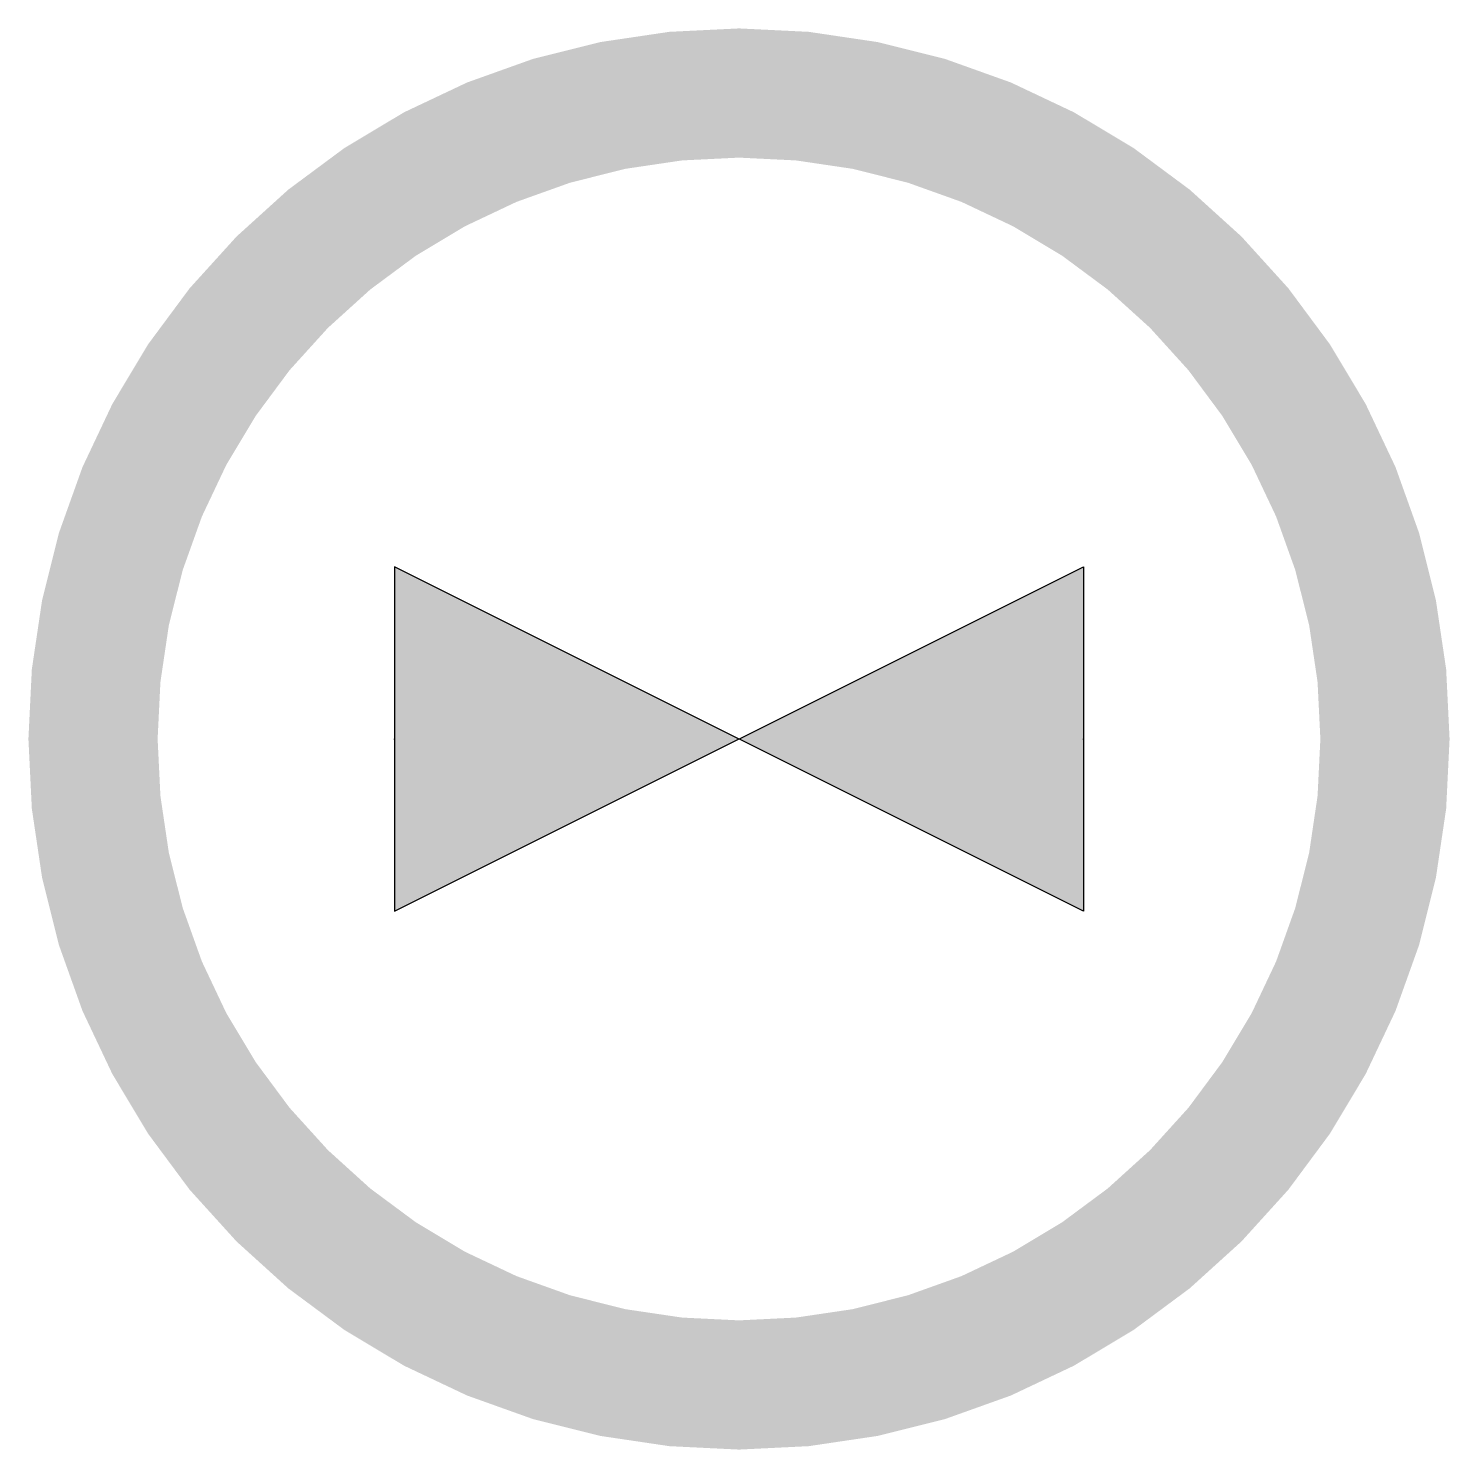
# Model space of a CAD drawing. Header units: metres. Extents: x -0.258 to 0.258, y -0.258 to 0.258.
import ezdxf
from ezdxf.enums import TextEntityAlignment as Align

# ---------------------------------------------------------------- set-up
doc = ezdxf.new("R2010")
doc.units = ezdxf.units.M

# ---------------------------------------------------------------- blocks, each defined once
blk = doc.blocks.new('VALLGLC')
for p, q in [((-0.125, -0.0625), (0.125, 0.0625)), ((0.125, -0.0625), (-0.125, 0.0625)), ((-0.125, 0.0625), (-0.125, -0.0625)), ((0.125, 0.0625), (0.125, -0.0625))]:
    blk.add_line(p, q)
at = {"const_width": 0.46875}
blk.add_lwpolyline([(0.02344, 0, 1), (-0.02344, 0, 1)], format="xyb", close=True, dxfattribs=at)
for p in [(-0.125, 0), (0.125, 0)]:
    blk.add_point(p)
for points in [[(0, 0), (-0.125, -0.0625), (-0.125, 0.0625)], [(0, 0), (0.125, -0.0625), (0.125, 0.0625)]]:
    blk.add_solid(points)
at = {"layer": 'CODE'}
blk.add_attdef('VALVE_CODE', text='', height=0.09, dxfattribs=at).set_placement((0, -0.18237), align=Align.CENTER)
at = {"layer": 'CODE', "flags": 1}
for tag, p in [('VALVE_SIZE', (0, -0.31355)), ('VALVE_LINE', (0, -0.4531)), ('VALVE_SPEC', (0, -0.5781)), ('VALVE_FITT', (0, -0.7031)), ('VALVE_DWG', (0, -0.8281))]:
    blk.add_attdef(tag, text='', height=0.09, dxfattribs=at).set_placement(p, align=Align.CENTER)
at = {"layer": 'TEXT'}
blk.add_attdef('DISPLAY', text='', height=0.09, dxfattribs=at).set_placement((0, 0.09303), align=Align.CENTER)

msp = doc.modelspace()

# ---------------------------------------------------------------- block references
msp.add_blockref('VALLGLC', (0, 0))

doc.saveas('drawing.dxf')
